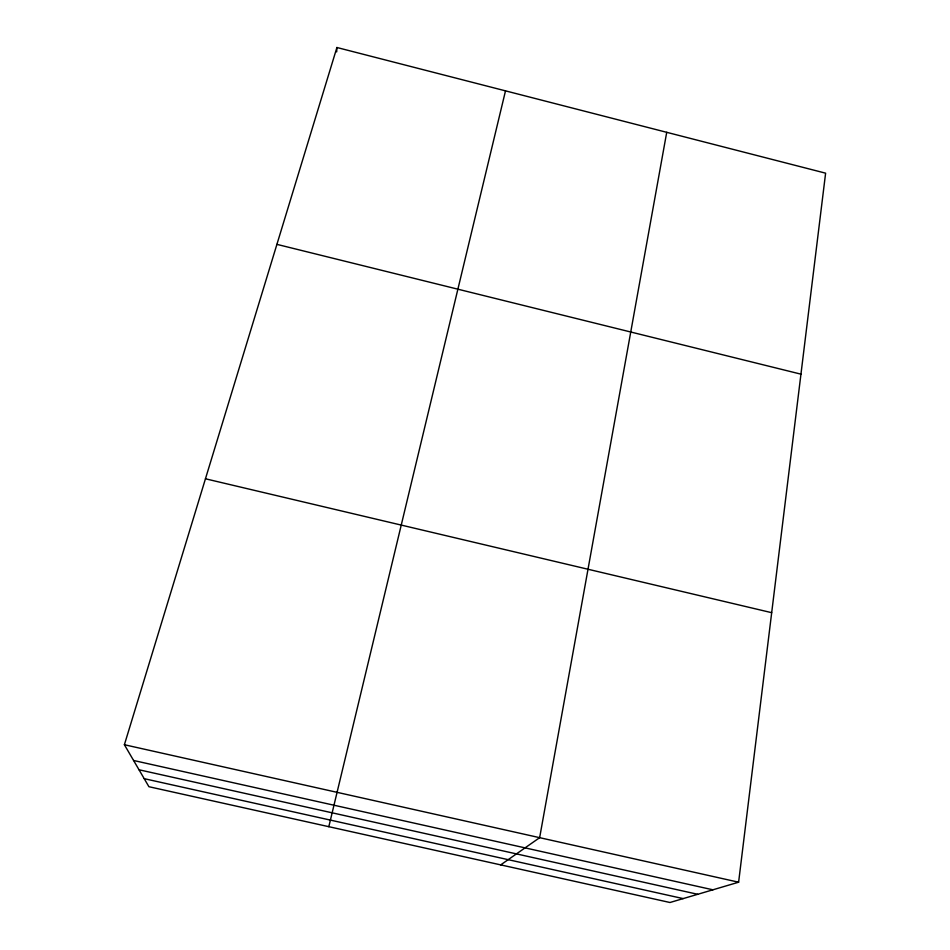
<?xml version="1.0" encoding="UTF-8"?>
<svg xmlns="http://www.w3.org/2000/svg" width="950" height="950" viewBox="0 0 950 950"><rect width="100%" height="100%" fill="white"/><g stroke="black" fill="none" stroke-linecap="round" stroke-linejoin="round"><path stroke-width="1.43" d="M336.68 51.894L336.918 47.5L825.609 173.173L738.613 882.206L669.976 902.5L148.912 786.707L124.391 744.729L336.918 47.5M666.722 132.311L539.648 837.674L500.709 864.88M328.819 826.69L505.507 90.856M124.391 744.729L738.613 882.206M133.594 760.487L712.916 889.806M139.021 769.773L697.727 894.294M144.21 778.668L683.169 898.605M205.461 478.788L771.685 612.679M276.913 244.364L800.945 374.157"/></g></svg>
